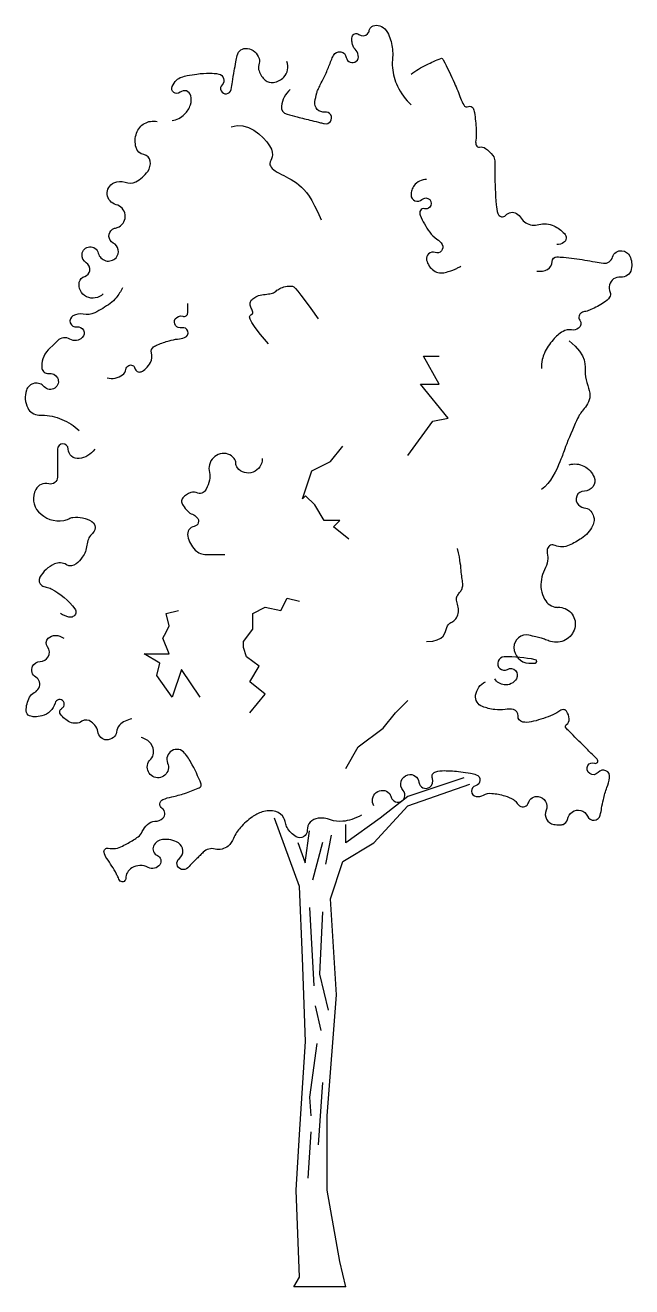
# Model space of a CAD drawing. Header units: metres. Extents: x -3.2 to 3.9, y -0.1 to 14.6.
import ezdxf

# ---------------------------------------------------------------- set-up
doc = ezdxf.new("R2010")
doc.units = ezdxf.units.M
doc.header["$LTSCALE"] = 0.2

msp = doc.modelspace()

# ---------------------------------------------------------------- linework, layer by layer
for p, q in [((0.066, 4.843), (0.117, 5.215)), ((0.371, 5.164), (0.303, 4.826)), ((-0.018, 5.08), (0.066, 4.843)), ((0.269, 5.08), (0.151, 4.64)), ((0.117, 4.319), (0.168, 3.406)), ((0.269, 4.268), (0.235, 3.542)), ((0.235, 3.542), (0.337, 3.119)), ((0.185, 3.17), (0.252, 2.882)), ((0.202, 2.73), (0.117, 2.104)), ((0.269, 2.273), (0.219, 1.547)), ((0.117, 2.104), (0.134, 1.885)), ((0.134, 1.699), (0.1, 1.158)), ((0.544, -0.113), (-0.065, -0.113))]:
    msp.add_line(p, q)
for points in [[(-0.109, 13.88, 0.180761), (-0.211, 13.686, 0.378919), (-0.145, 13.59, 0.00013), (-0.026, 13.56, 0.000092), (0.144, 13.518, 0.000037), (0.248, 13.492, 0.000091), (0.29, 13.481, 1.219435), (0.296, 13.617, -0.510996), (0.181, 13.735, -0.019776), (0.203, 13.84, -0.048864), (0.217, 13.88, -0.007907), (0.244, 13.934, 0.00466), (0.29, 14.025, 0.025958), (0.345, 14.154, -0.027028), (0.399, 14.279, -0.736457), (0.547, 14.255, 1.025668), (0.688, 14.279, 0.140808), (0.65, 14.353, -0.151438), (0.616, 14.424, -0.037711), (0.613, 14.465, -0.05132), (0.616, 14.496, -0.565327), (0.695, 14.524, 0.408844), (0.797, 14.532, 0.13586), (0.816, 14.572, -0.159537), (0.833, 14.605, -0.194214), (0.898, 14.631, -0.161054), (0.978, 14.605, -0.132374), (1.041, 14.525, -0.073688), (1.087, 14.351, -0.049675), (1.088, 14.256, 0.038833), (1.087, 14.134, 0.099223), (1.145, 13.92, 0.080599), (1.304, 13.699)], [(-1.487, 13.518, 0.080792), (-1.408, 13.542, 0.081301), (-1.342, 13.59, 0.116087), (-1.273, 13.701, 0.142353), (-1.269, 13.808, 0.558858), (-1.395, 13.847, -0.803532), (-1.487, 13.916, -0.09083), (-1.436, 13.989, -0.118913), (-1.378, 14.025, -0.028382), (-1.311, 14.042, -0.016818), (-1.197, 14.061, -0.032558), (-1.047, 14.071, -0.047011), (-0.943, 14.061, -0.599984), (-0.904, 13.936, 1.344986), (-0.798, 13.88, 0.012658), (-0.782, 13.97, -0.009), (-0.762, 14.097, -0.004208), (-0.742, 14.202, -0.005778), (-0.726, 14.279, -0.391634), (-0.608, 14.36, -0.292439), (-0.472, 14.242, -0.15043), (-0.473, 14.168, 0.158757), (-0.472, 14.097, 0.066864), (-0.443, 14.037, 0.06863), (-0.399, 13.989, 0.221444), (-0.303, 13.962, 0.159558), (-0.182, 14.025, 0.144988), (-0.138, 14.108, 0.136838), (-0.146, 14.206)], [(1.304, 14.061, -0.020792), (1.393, 14.119, -0.020828), (1.486, 14.17, -0.019163), (1.652, 14.244, -0.240955), (1.667, 14.242, -0.136105), (1.681, 14.227, -0.009298), (1.812, 13.953, -0.018755), (1.883, 13.778, 0.040345), (1.92, 13.699, 0.394892), (1.976, 13.681, -0.413997), (2.029, 13.663, -0.076791), (2.045, 13.611, -0.020194), (2.065, 13.409, -0.049964), (2.06, 13.283, 0.114634), (2.065, 13.228, 0.388206), (2.104, 13.206, -0.216281), (2.174, 13.192, -0.076389), (2.261, 13.107, -0.146785), (2.283, 13.047, -0.021285), (2.284, 13.002, 0.009577), (2.283, 12.902, 0.01615), (2.299, 12.533, 0.056793), (2.319, 12.43, 0.586488), (2.411, 12.411, -0.366162), (2.536, 12.43, -0.11624), (2.591, 12.376, 0.115092), (2.645, 12.322, 0.21127), (2.798, 12.301, -0.184701), (2.972, 12.286, -0.084032), (3.096, 12.197, -0.221507), (3.116, 12.141, -0.226929), (3.087, 12.091, -0.155989), (3.008, 12.068)], [(-2.294, 11.492, -0.327004), (-2.487, 11.458, -0.338612), (-2.572, 11.629, -0.285122), (-2.509, 11.696, 0.292546), (-2.45, 11.762, 0.301313), (-2.491, 11.855, -0.279762), (-2.54, 11.953, -0.851076), (-2.35, 11.968, 0.601226), (-2.143, 11.914, 0.49666), (-2.175, 12.086, -0.576544), (-2.184, 12.246, -0.098853), (-2.15, 12.26, 0.079539), (-2.108, 12.275, 0.681616), (-2.142, 12.534, -0.707531), (-2.167, 12.791, -0.202432), (-2.037, 12.796, 0.211118), (-1.912, 12.802, 0.121773), (-1.772, 12.923, 0.188957), (-1.743, 13.041, 0.32686), (-1.818, 13.12, -0.287362), (-1.909, 13.202, -0.155248), (-1.903, 13.371, -0.180276), (-1.809, 13.484, -0.092368), (-1.74, 13.508, -0.08609), (-1.661, 13.506)], [(1.486, 12.829, 0.116685), (1.404, 12.81, 0.118521), (1.34, 12.757, 0.078884), (1.313, 12.704, 0.08286), (1.304, 12.648, 0.657657), (1.432, 12.594, -0.992288), (1.522, 12.503, -0.268818), (1.46, 12.487, 0.35055), (1.413, 12.466, 0.227571), (1.411, 12.41, 0.054732), (1.522, 12.213, 0.095822), (1.607, 12.132, -0.129294), (1.667, 12.068, -0.690618), (1.585, 11.974, 0.59835), (1.486, 11.887, 0.190374), (1.572, 11.763, 0.218568), (1.703, 11.742, 0.012203), (1.77, 11.762, 0.019039), (1.812, 11.778, 0.016971), (1.846, 11.794, 0.014868), (1.884, 11.814)], [(2.775, 11.757, 0.076992), (2.842, 11.758, 0.084334), (2.899, 11.778, 0.270663), (2.954, 11.869, -0.409918), (3.008, 11.923, -0.028483), (3.086, 11.919, -0.008873), (3.334, 11.887, -0.010743), (3.455, 11.866, 0.013633), (3.551, 11.85, 0.372007), (3.659, 11.921, -0.361277), (3.769, 11.996, -0.258461), (3.859, 11.934, -0.173035), (3.877, 11.778, -0.376422), (3.752, 11.687, 0.367529), (3.624, 11.597, 0.165861), (3.63, 11.509, -0.264296), (3.624, 11.452, -0.088184), (3.558, 11.389, -0.045886), (3.406, 11.307, -0.048187), (3.345, 11.287, 0.06252), (3.297, 11.271, 0.456582), (3.276, 11.186, -0.394364), (3.261, 11.089, -0.222928), (3.178, 11.07, 0.187479), (3.08, 11.053, 0.081407), (2.963, 10.954, 0.067665), (2.863, 10.8, 0.060618), (2.838, 10.724, 0.04531), (2.827, 10.619)], [(-2.066, 11.561, -0.046545), (-2.141, 11.447, -0.065896), (-2.211, 11.38, -0.023009), (-2.298, 11.322, -0.022583), (-2.392, 11.271, -0.164168), (-2.526, 11.254, 0.182924), (-2.646, 11.235, 0.828222), (-2.601, 11.106, -0.718467), (-2.537, 10.981, -0.348643), (-2.682, 10.962, 0.345681), (-2.827, 10.944), (-2.863, 10.908), (-2.936, 10.836, 0.115416), (-2.999, 10.733, 0.120803), (-3.008, 10.619, 0.414989), (-2.931, 10.562, -0.324962), (-2.827, 10.51, -0.886369), (-2.981, 10.406, 0.579808), (-3.19, 10.365, 0.199951), (-3.175, 10.159, 0.273884), (-3.045, 10.075, 0.017023), (-3.028, 10.075, -0.013801), (-3.008, 10.075, -0.092504), (-2.775, 10.025, -0.091817), (-2.573, 9.894)], [(-2.247, 10.51, 0.116736), (-2.152, 10.506, 0.11712), (-2.066, 10.546, 0.183177), (-2.029, 10.608, -0.231819), (-1.994, 10.655, -0.492452), (-1.922, 10.621, 0.461731), (-1.849, 10.582, 0.102147), (-1.795, 10.618, 0.071647), (-1.74, 10.691, 0.198874), (-1.728, 10.802, -0.319086), (-1.704, 10.872, -0.059979), (-1.657, 10.897, -0.021907), (-1.522, 10.944, -0.052603), (-1.423, 10.963, 0.063159), (-1.341, 10.981, 0.953311), (-1.375, 11.095, -0.670861), (-1.45, 11.198, -0.350381), (-1.363, 11.229, 0.514708), (-1.305, 11.271), (-1.305, 11.343), (-1.305, 11.38)], [(-2.392, 9.676, -0.101459), (-2.474, 9.601, -0.106813), (-2.573, 9.567, -0.438581), (-2.702, 9.678, 0.983151), (-2.827, 9.676), (-2.827, 9.459), (-2.827, 9.35, -0.492222), (-2.93, 9.271, 0.347839), (-3.081, 9.205, 0.315784), (-3.049, 8.945, 0.257693), (-2.754, 8.843, 0.083211), (-2.696, 8.863, -0.098663), (-2.646, 8.879, -0.158635), (-2.427, 8.833, -0.375491), (-2.392, 8.734, -0.104994), (-2.431, 8.678, 0.114149), (-2.465, 8.625, 0.052396), (-2.483, 8.553, -0.051659), (-2.501, 8.48, -0.074995), (-2.537, 8.413, -0.053063), (-2.61, 8.335, -0.327444), (-2.722, 8.326, 0.249791), (-2.863, 8.335, 0.15761), (-3.033, 8.181, 0.398026), (-3.008, 8.082, 0.117079), (-2.959, 8.064, -0.097786), (-2.899, 8.045, -0.103286), (-2.624, 7.811, -0.478851), (-2.646, 7.719, -0.174158), (-2.693, 7.714, -0.075868), (-2.791, 7.755)], [(-0.435, 9.567, -0.323136), (-0.541, 9.408, -0.323401), (-0.725, 9.459, -0.181961), (-0.743, 9.513, 0.183669), (-0.761, 9.567, 0.290283), (-0.925, 9.622, 0.277712), (-1.051, 9.495, 0.123349), (-1.051, 9.403, -0.126481), (-1.051, 9.314, -0.05221), (-1.09, 9.209, -0.112007), (-1.124, 9.169, -0.296525), (-1.186, 9.164, 0.217043), (-1.269, 9.169, 0.106453), (-1.363, 9.108, 0.24924), (-1.377, 9.06, 0.098493), (-1.36, 9.019, 0.04912), (-1.305, 8.951, 0.100623), (-1.25, 8.915, -0.102772), (-1.197, 8.879, -0.597465), (-1.229, 8.774, 0.416839), (-1.305, 8.661, 0.147662), (-1.217, 8.498, 0.198751), (-1.088, 8.444), (-1.051, 8.444), (-0.87, 8.444)], [(3.152, 9.495, -0.185855), (3.325, 9.478, -0.185986), (3.443, 9.35, -0.534329), (3.329, 9.187, 0.682578), (3.261, 9.024, 0.178007), (3.345, 8.987, -0.237637), (3.406, 8.951, -0.063952), (3.437, 8.888, -0.098429), (3.443, 8.843, -0.097886), (3.425, 8.779, -0.065755), (3.37, 8.698, -0.064831), (3.297, 8.634, -0.03755), (3.152, 8.553, -0.220598), (2.987, 8.552, 0.432689), (2.899, 8.516, 0.151708), (2.895, 8.46, -0.095376), (2.899, 8.372, -0.082684), (2.865, 8.268, 0.074437), (2.827, 8.154, 0.173398), (2.865, 7.922, 0.244664), (3.008, 7.828, 0.048159), (3.024, 7.828, -0.04095), (3.044, 7.828, -0.471581), (3.216, 7.584, -0.424052), (2.935, 7.429, -0.012517), (2.875, 7.45, 0.015516), (2.827, 7.466, 0.010925), (2.762, 7.483, 0.008741), (2.681, 7.502, 0.47711), (2.506, 7.36, 0.401149), (2.681, 7.176, 0.011203), (2.725, 7.175, 0.017058), (2.754, 7.176, 0.875115), (2.756, 7.216, 0.055211), (2.392, 7.248, 1.270738), (2.43, 7.103, -0.75706), (2.536, 6.994, -0.146515), (2.475, 6.936, -0.147728), (2.392, 6.922, -0.116918), (2.329, 6.945, -0.116818), (2.283, 6.994)], [(-1.957, 6.523, 0.080883), (-2.038, 6.498, 0.085541), (-2.102, 6.451, 0.171904), (-2.139, 6.369, -0.214125), (-2.174, 6.306, -0.161879), (-2.256, 6.278, -0.207021), (-2.32, 6.306, -0.140877), (-2.355, 6.376, 0.132268), (-2.392, 6.451, 0.015766), (-2.408, 6.468, 0.013232), (-2.429, 6.487, 0.342309), (-2.542, 6.496, -0.268087), (-2.682, 6.487, -0.116386), (-2.792, 6.578, -0.339908), (-2.791, 6.632, -0.080099), (-2.768, 6.653, 0.123226), (-2.754, 6.668, 1.126541), (-2.856, 6.709, -0.275308), (-3.008, 6.56, -0.059697), (-3.095, 6.549, -0.088723), (-3.153, 6.56, -0.313953), (-3.193, 6.617, -0.123407), (-3.153, 6.777, -0.148849), (-3.098, 6.831, 0.149932), (-3.045, 6.885, 0.399101), (-3.08, 7.012, -0.393636), (-3.117, 7.139, -0.279714), (-3.03, 7.194, 0.262224), (-2.936, 7.248, 0.306111), (-2.943, 7.366, -0.380638), (-2.936, 7.466, -0.195174), (-2.85, 7.5, -0.175416), (-2.754, 7.466)], [(0.87, 5.508, -0.373743), (0.898, 5.664, -0.388632), (1.051, 5.654, -0.140624), (1.068, 5.62, 0.12033), (1.087, 5.581, 1.024646), (1.212, 5.688, -0.565983), (1.268, 5.871, -0.449513), (1.397, 5.783, 0.560571), (1.522, 5.726, 0.349652), (1.554, 5.828, -0.452943), (1.595, 5.907, -0.060251), (1.69, 5.919, -0.029503), (1.884, 5.907, -0.019871), (2, 5.889, -0.034515), (2.065, 5.871, -0.746216), (2.059, 5.743, 0.822712), (2.065, 5.617, 0.164926), (2.152, 5.633, -0.148762), (2.247, 5.654, -0.048973), (2.4, 5.625, -0.070043), (2.5, 5.581, -0.106828), (2.535, 5.547, 0.095597), (2.573, 5.508, 0.506347), (2.676, 5.544, -0.367412), (2.79, 5.617, -0.493156), (2.882, 5.456, 0.479516), (2.972, 5.291, 0.045156), (3.043, 5.284, 0.085566), (3.08, 5.291, 0.257165), (3.131, 5.349, -0.183089), (3.189, 5.436, -0.478015), (3.365, 5.388, 0.713922), (3.515, 5.4, 0.024241), (3.531, 5.48, -0.019461), (3.551, 5.581, -0.027566), (3.593, 5.723, 0.035379), (3.624, 5.835, 0.782958), (3.49, 5.898, -0.91788), (3.37, 5.98, -0.380571), (3.448, 6.006, 0.82171), (3.479, 6.052, 0.001489), (3.431, 6.1, -0.000737), (3.334, 6.197, -0.000334), (3.151, 6.38, -0.001754), (3.116, 6.415, -0.474776), (3.121, 6.46, 0.274326), (3.152, 6.523, 0.128301), (3.122, 6.613, 0.282357), (3.08, 6.632, 0.130458), (3.03, 6.612, -0.064129), (2.935, 6.56, -0.039999), (2.707, 6.489, -0.09808), (2.609, 6.487, -0.390466), (2.555, 6.558, 0.379352), (2.5, 6.632, 0.094679), (2.404, 6.634, -0.074867), (2.283, 6.632, -0.028205), (2.207, 6.647, -0.030247), (2.138, 6.668, -0.345669), (2.059, 6.8, -0.256652), (2.174, 6.958)], [(0.724, 5.4, -0.049027), (0.611, 5.349, -0.057602), (0.507, 5.327, -0.108977), (0.362, 5.345, 0.109675), (0.217, 5.363, 0.392289), (0.091, 5.222, -0.583644), (-0.037, 5.146, -0.066108), (-0.101, 5.195, -0.071789), (-0.145, 5.255, -0.0879), (-0.163, 5.309, 0.088294), (-0.181, 5.363, 0.201256), (-0.277, 5.44, 0.152468), (-0.435, 5.436, 0.073238), (-0.553, 5.376, 0.052807), (-0.689, 5.255, 0.089261), (-0.769, 5.128, -0.120259), (-0.834, 5.038, -0.244986), (-0.984, 5.003, 0.264615), (-1.124, 4.965, 0.000286), (-1.161, 4.928, 0.000299), (-1.197, 4.892, 0.001427), (-1.245, 4.844, -0.00114), (-1.305, 4.784, -1.059966), (-1.403, 4.894, 0.521664), (-1.414, 5.074, 0.170106), (-1.6, 5.114, 0.262136), (-1.704, 5.038, 0.417352), (-1.66, 4.926, -0.479519), (-1.631, 4.82, -0.373407), (-1.768, 4.788, 0.260672), (-1.957, 4.784, 0.264022), (-2.03, 4.657, -0.776097), (-2.102, 4.639, -0.013803), (-2.116, 4.665, 0.008149), (-2.138, 4.711, 0.042407), (-2.252, 4.893, -0.116598), (-2.283, 4.965, -0.529023), (-2.234, 5.013, 0.17162), (-2.066, 5.038, 0.014204), (-1.939, 5.109, 0.031414), (-1.885, 5.146, 0.113727), (-1.836, 5.207, -0.085254), (-1.776, 5.291, -0.196501), (-1.688, 5.327, 0.187313), (-1.595, 5.363, 0.487982), (-1.604, 5.478, -0.598654), (-1.595, 5.581, -0.052174), (-1.492, 5.613, 0.03572), (-1.341, 5.654, 0.011144), (-1.183, 5.713, 0.069016), (-1.16, 5.726, 0.329728), (-1.149, 5.763, 0.040761), (-1.269, 6.016, 0.016454), (-1.308, 6.079, 0.021392), (-1.341, 6.124, 0.86921), (-1.54, 6.007, -1.327927), (-1.776, 5.98, -0.157081), (-1.737, 6.055, 0.171737), (-1.704, 6.124, 0.198393), (-1.736, 6.236, 0.172537), (-1.849, 6.306)]]:
    msp.add_lwpolyline(points, format="xyb")
for points in [[(-0.798, 13.445), (-0.729, 13.461), (-0.661, 13.457), (-0.594, 13.437), (-0.531, 13.404), (-0.473, 13.362), (-0.422, 13.315), (-0.38, 13.267), (-0.348, 13.222), (-0.327, 13.182), (-0.317, 13.147), (-0.315, 13.118), (-0.318, 13.092), (-0.325, 13.07), (-0.333, 13.05), (-0.34, 13.033), (-0.344, 13.016), (-0.344, 13.001), (-0.339, 12.986), (-0.33, 12.971), (-0.317, 12.957), (-0.301, 12.943), (-0.282, 12.929), (-0.26, 12.915), (-0.236, 12.902), (-0.21, 12.888), (-0.183, 12.874), (-0.155, 12.859), (-0.126, 12.844), (-0.096, 12.827), (-0.066, 12.809), (-0.036, 12.788), (-0.006, 12.766), (0.023, 12.74), (0.052, 12.711), (0.082, 12.676), (0.112, 12.633), (0.144, 12.582), (0.178, 12.52), (0.214, 12.446), (0.254, 12.358)], [(-0.363, 10.908), (-0.455, 11.016), (-0.519, 11.097), (-0.558, 11.156), (-0.577, 11.196), (-0.582, 11.222), (-0.577, 11.237), (-0.567, 11.246), (-0.556, 11.253), (-0.549, 11.26), (-0.546, 11.269), (-0.546, 11.279), (-0.548, 11.29), (-0.552, 11.302), (-0.557, 11.314), (-0.563, 11.326), (-0.568, 11.337), (-0.572, 11.348), (-0.575, 11.359), (-0.576, 11.369), (-0.576, 11.379), (-0.575, 11.388), (-0.572, 11.398), (-0.568, 11.407), (-0.562, 11.416), (-0.554, 11.425), (-0.545, 11.434), (-0.534, 11.442), (-0.522, 11.451), (-0.508, 11.458), (-0.493, 11.465), (-0.477, 11.471), (-0.459, 11.476), (-0.441, 11.48), (-0.421, 11.483), (-0.402, 11.486), (-0.382, 11.488), (-0.363, 11.491), (-0.346, 11.493), (-0.329, 11.496), (-0.314, 11.5), (-0.302, 11.505), (-0.291, 11.511), (-0.281, 11.518), (-0.272, 11.525), (-0.263, 11.533), (-0.253, 11.54), (-0.242, 11.548), (-0.23, 11.555), (-0.215, 11.561), (-0.199, 11.567), (-0.181, 11.572), (-0.163, 11.576), (-0.145, 11.58), (-0.127, 11.582), (-0.11, 11.582), (-0.094, 11.582), (-0.08, 11.58), (-0.065, 11.572), (-0.045, 11.555), (-0.019, 11.525), (0.018, 11.478), (0.067, 11.411), (0.133, 11.319), (0.217, 11.198)], [(3.152, 10.944), (3.223, 10.88), (3.273, 10.821), (3.306, 10.768), (3.326, 10.72), (3.335, 10.675), (3.339, 10.634), (3.339, 10.595), (3.34, 10.558), (3.344, 10.522), (3.351, 10.488), (3.36, 10.454), (3.369, 10.422), (3.379, 10.391), (3.387, 10.361), (3.392, 10.332), (3.394, 10.304), (3.392, 10.278), (3.386, 10.252), (3.377, 10.228), (3.366, 10.206), (3.354, 10.185), (3.341, 10.167), (3.328, 10.15), (3.316, 10.135), (3.305, 10.122), (3.296, 10.111), (3.287, 10.1), (3.279, 10.087), (3.27, 10.073), (3.26, 10.056), (3.25, 10.035), (3.237, 10.008), (3.222, 9.976), (3.206, 9.939), (3.189, 9.899), (3.171, 9.857), (3.154, 9.816), (3.138, 9.776), (3.123, 9.739), (3.11, 9.706), (3.1, 9.68), (3.092, 9.658), (3.086, 9.639), (3.079, 9.621), (3.073, 9.602), (3.065, 9.582), (3.056, 9.558), (3.044, 9.528), (3.028, 9.492), (3.01, 9.451), (2.988, 9.406), (2.962, 9.361), (2.933, 9.316), (2.901, 9.274), (2.866, 9.236), (2.827, 9.205)], [(1.486, 7.429), (1.557, 7.434), (1.611, 7.447), (1.651, 7.467), (1.678, 7.491), (1.696, 7.517), (1.707, 7.544), (1.715, 7.57), (1.721, 7.593), (1.729, 7.611), (1.738, 7.624), (1.748, 7.635), (1.759, 7.643), (1.77, 7.65), (1.782, 7.656), (1.794, 7.663), (1.806, 7.671), (1.817, 7.681), (1.827, 7.693), (1.836, 7.707), (1.844, 7.722), (1.851, 7.739), (1.856, 7.756), (1.859, 7.774), (1.86, 7.792), (1.859, 7.81), (1.856, 7.828), (1.852, 7.845), (1.848, 7.863), (1.844, 7.879), (1.84, 7.895), (1.837, 7.91), (1.836, 7.925), (1.837, 7.938), (1.84, 7.95), (1.845, 7.961), (1.85, 7.971), (1.857, 7.981), (1.864, 7.991), (1.871, 8), (1.878, 8.009), (1.885, 8.018), (1.89, 8.027), (1.896, 8.037), (1.9, 8.047), (1.903, 8.057), (1.906, 8.069), (1.908, 8.081), (1.908, 8.094), (1.908, 8.108), (1.906, 8.123), (1.904, 8.14), (1.901, 8.157), (1.899, 8.176), (1.896, 8.196), (1.893, 8.217), (1.89, 8.239), (1.888, 8.262), (1.886, 8.287), (1.884, 8.315), (1.88, 8.346), (1.876, 8.381), (1.869, 8.42), (1.86, 8.465), (1.848, 8.516)]]:
    msp.add_lwpolyline(points)
at = {"flags": 128}
for points in [[(1.268, 9.604), (1.558, 10.003), (1.739, 10.038), (1.413, 10.437), (1.631, 10.437), (1.449, 10.764), (1.631, 10.764)], [(0.579, 8.625), (0.399, 8.77), (0.471, 8.843), (0.29, 8.843), (0.181, 9.024), (0.072, 9.133), (0.036, 9.096), (0.144, 9.422), (0.362, 9.531), (0.507, 9.712)], [(-0.58, 6.596), (-0.399, 6.813), (-0.58, 6.958), (-0.472, 7.139), (-0.617, 7.248), (-0.653, 7.357), (-0.653, 7.429), (-0.544, 7.574), (-0.544, 7.755), (-0.399, 7.828), (-0.218, 7.792), (-0.145, 7.937), (0, 7.9)], [(-1.16, 6.777), (-1.377, 7.103), (-1.486, 6.777), (-1.667, 7.031), (-1.667, 7.031), (-1.631, 7.176), (-1.813, 7.284), (-1.522, 7.284), (-1.595, 7.466), (-1.558, 7.538), (-1.522, 7.611), (-1.558, 7.755), (-1.414, 7.792)], [(0.543, 5.944), (0.688, 6.197), (0.978, 6.415), (1.123, 6.596), (1.268, 6.741)], [(0.544, -0.113), (0.471, 0.181), (0.326, 1.015), (0.326, 1.885), (0.435, 3.298), (0.362, 4.422), (0.507, 4.856), (0.87, 5.074), (1.268, 5.508), (1.993, 5.762)], [(1.92, 5.835), (1.268, 5.617), (0.942, 5.363), (0.543, 5.074), (0.543, 5.291)], [(-0.065, -0.113), (0, 0), (-0.037, 1.015), (0, 1.667), (0.072, 2.754), (0.036, 3.733), (0, 4.566), (-0.29, 5.363)]]:
    msp.add_lwpolyline(points, dxfattribs=at)

doc.saveas('drawing.dxf')
